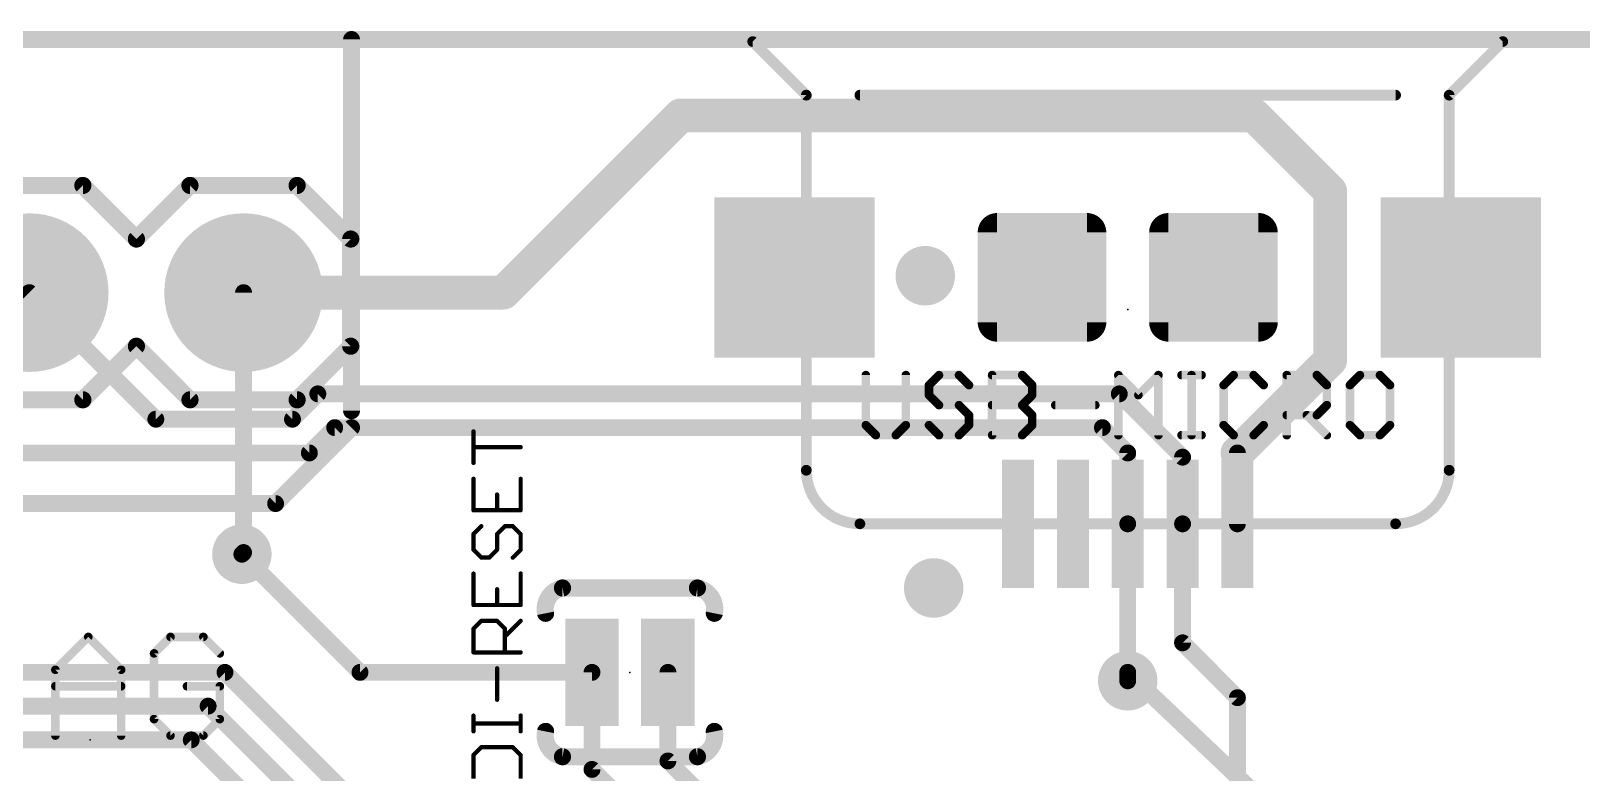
# Model space of a CAD drawing. Extents: x -0.4 to 70.1, y -0.1 to 70.1.
# Drawn here: x 42.4 to 60.78, y 61.31 to 70.1 of the extents above; entities that cross this region are included whole.
import ezdxf

# ---------------------------------------------------------------- set-up
doc = ezdxf.new("R2010")
doc.units = 0
for name, color, linetype in [('1', 22, 'CONTINUOUS'), ('16', 175, 'CONTINUOUS'), ('17', 82, 'CONTINUOUS'), ('18', 82, 'CONTINUOUS'), ('20', 7, 'CONTINUOUS'), ('21', 253, 'CONTINUOUS'), ('23', 7, 'CONTINUOUS'), ('25', 253, 'CONTINUOUS')]:
    doc.layers.add(name, color=color, linetype=linetype)

# ---------------------------------------------------------------- blocks, each defined once
blk = doc.blocks.new('RECT')
blk.add_solid([(-0.5, -0.5), (0.5, -0.5), (-0.5, 0.5), (0.5, 0.5)])
blk = doc.blocks.new('ROUNDP')
at = {"const_width": 0.5}
blk.add_lwpolyline([(0, -0.25, 1), (0, 0.25, 1), (0, -0.25)], format="xyb", dxfattribs=at)
blk = doc.blocks.new('RECT243840X243840R30')
at = {"const_width": 0.2286}
blk.add_lwpolyline([(0.6477, -0.5334), (0.6477, 0.5334, 0.4142), (0.5334, 0.6477), (-0.5334, 0.6477, 0.4142), (-0.6477, 0.5334), (-0.6477, -0.5334, 0.4142), (-0.5334, -0.6477), (0.5334, -0.6477, 0.4142)], format="xyb", close=True, dxfattribs=at)
blk.add_solid([(-0.5588, -0.5588), (0.5588, -0.5588), (-0.5588, 0.5588), (0.5588, 0.5588)])
blk = doc.blocks.new('ROUNDV')
at = {"const_width": 0.5}
blk.add_lwpolyline([(0, -0.25, 1), (0, 0.25, 1), (0, -0.25)], format="xyb", dxfattribs=at)

msp = doc.modelspace()

# ---------------------------------------------------------------- linework, layer by layer
at = {"layer": '1'}
for points, const_width in [([(0, 70), (70, 70)], 0.2), ([(48, 67), (50.1, 69.1)], 0.4), ([(50.1, 69.1), (56.9, 69.1)], 0.4), ([(56.9, 69.1), (57.8, 68.2)], 0.4), ([(57.8, 68.2), (57.8, 66.2)], 0.4), ([(43.88, 65.5), (42.38, 67)], 0.2), ([(44.92, 67), (48, 67)], 0.4), ([(57.8, 66.2), (56.7, 65.1)], 0.4), ([(45.8, 65.8), (45.5, 65.5)], 0.2), ([(55.3, 65.8), (45.8, 65.8)], 0.2), ([(56.05, 65.05), (55.3, 65.8)], 0.2), ([(45.5, 65.5), (43.88, 65.5)], 0.2), ([(46, 65.4), (45.7, 65.1)], 0.2), ([(55.1, 65.4), (46, 65.4)], 0.2), ([(55.4, 65.1), (55.1, 65.4)], 0.2), ([(45.7, 65.1), (41.74, 65.1)], 0.2), ([(55.4, 64.26), (55.4, 65.1)], 0.2), ([(56.05, 64.26), (56.05, 65.05)], 0.2), ([(56.7, 65.1), (56.7, 64.26)], 0.2), ([(55.4, 64.26), (55.4, 62.4)], 0.2), ([(56.05, 64.26), (56.05, 62.85)], 0.2), ([(44.9, 63.9), (46.3, 62.5)], 0.2), ([(56.05, 62.85), (56.7, 62.2)], 0.2), ([(37.5, 62.5), (44.7, 62.5)], 0.2), ([(48.7, 58.5), (44.7, 62.5)], 0.2), ([(46.3, 62.5), (49.05, 62.5)], 0.2), ([(49.05, 62.5), (49.05, 61.35)], 0.2), ([(49.95, 62.5), (49.95, 61.45)], 0.2), ([(37.7, 62.1), (44.5, 62.1)], 0.2), ([(48.7, 57.9), (44.5, 62.1)], 0.2), ([(56.7, 62.2), (56.7, 60.3678)], 0.2), ([(37.9, 61.7), (44.3, 61.7)], 0.2), ([(44.3, 61.7), (44.9, 61.1)], 0.2), ([(49.05, 61.35), (49.8, 60.6)], 0.2), ([(49.95, 61.45), (50.4, 61)], 0.2)]:
    msp.add_lwpolyline(points, dxfattribs=dict(at, const_width=const_width))
for points, const_width in [([(50.1, 69.2, 1), (50.1, 69)], 0.2), ([(50.1707, 69.0293, 1), (50.0293, 69.1707)], 0.2), ([(56.9707, 69.1707, 1), (56.8293, 69.0293)], 0.2), ([(56.9, 69, 1), (56.9, 69.2)], 0.2), ([(57.9, 68.2, 1), (57.7, 68.2)], 0.2), ([(57.7293, 68.1293, 1), (57.8707, 68.2707)], 0.2), ([(42.4154, 67.0354, 1), (42.3446, 66.9646)], 0.1), ([(44.92, 67.1, 1), (44.92, 66.9)], 0.2), ([(47.9293, 67.0707, 1), (48.0707, 66.9293)], 0.2), ([(48, 66.9, 1), (48, 67.1)], 0.2), ([(57.8707, 66.1293, 1), (57.7293, 66.2707)], 0.2), ([(57.7, 66.2, 1), (57.9, 66.2)], 0.2), ([(45.8, 65.85, 1), (45.8, 65.75)], 0.1), ([(45.8354, 65.7646, 1), (45.7646, 65.8354)], 0.1), ([(55.3354, 65.8354, 1), (55.2646, 65.7646)], 0.1), ([(55.3, 65.75, 1), (55.3, 65.85)], 0.1), ([(43.88, 65.55, 1), (43.88, 65.45)], 0.1), ([(43.8446, 65.4646, 1), (43.9154, 65.5354)], 0.1), ([(45.4646, 65.5354, 1), (45.5354, 65.4646)], 0.1), ([(45.5, 65.45, 1), (45.5, 65.55)], 0.1), ([(46, 65.45, 1), (46, 65.35)], 0.1), ([(46.0354, 65.3646, 1), (45.9646, 65.4354)], 0.1), ([(55.1354, 65.4354, 1), (55.0646, 65.3646)], 0.1), ([(55.1, 65.35, 1), (55.1, 65.45)], 0.1), ([(56.6293, 65.1707, 1), (56.7707, 65.0293)], 0.2), ([(45.6646, 65.1354, 1), (45.7354, 65.0646)], 0.1), ([(45.7, 65.05, 1), (45.7, 65.15)], 0.1), ([(55.45, 65.1, 1), (55.35, 65.1)], 0.1), ([(55.3646, 65.0646, 1), (55.4354, 65.1354)], 0.1), ([(56.1, 65.05, 1), (56, 65.05)], 0.1), ([(56.0146, 65.0146, 1), (56.0854, 65.0854)], 0.1), ([(56.75, 65.1, 1), (56.65, 65.1)], 0.1), ([(55.45, 64.26, 1), (55.35, 64.26)], 0.1), ([(56.1, 64.26, 1), (56, 64.26)], 0.1), ([(55.35, 64.26, 1), (55.45, 64.26)], 0.1), ([(56, 64.26, 1), (56.1, 64.26)], 0.1), ([(56.65, 64.26, 1), (56.75, 64.26)], 0.1), ([(44.9354, 63.9354, 1), (44.8646, 63.8646)], 0.1), ([(56.0854, 62.8854, 1), (56.0146, 62.8146)], 0.1), ([(56, 62.85, 1), (56.1, 62.85)], 0.1), ([(44.7354, 62.5354, 1), (44.6646, 62.4646)], 0.1), ([(44.7, 62.45, 1), (44.7, 62.55)], 0.1), ([(46.3, 62.55, 1), (46.3, 62.45)], 0.1), ([(46.2646, 62.4646, 1), (46.3354, 62.5354)], 0.1), ([(49.1, 62.5, 1), (49, 62.5)], 0.1), ([(49.05, 62.45, 1), (49.05, 62.55)], 0.1), ([(50, 62.5, 1), (49.9, 62.5)], 0.1), ([(55.35, 62.4, 1), (55.45, 62.4)], 0.1), ([(44.5354, 62.1354, 1), (44.4646, 62.0646)], 0.1), ([(44.5, 62.05, 1), (44.5, 62.15)], 0.1), ([(56.75, 62.2, 1), (56.65, 62.2)], 0.1), ([(56.6646, 62.1646, 1), (56.7354, 62.2354)], 0.1), ([(44.3354, 61.7354, 1), (44.2646, 61.6646)], 0.1), ([(44.3, 61.65, 1), (44.3, 61.75)], 0.1), ([(49.0854, 61.3854, 1), (49.0146, 61.3146)], 0.1), ([(49.9854, 61.4854, 1), (49.9146, 61.4146)], 0.1), ([(49.9, 61.45, 1), (50, 61.45)], 0.1), ([(49, 61.35, 1), (49.1, 61.35)], 0.1)]:
    msp.add_lwpolyline(points, format="xyb", dxfattribs=dict(at, const_width=const_width))
at = {"layer": '16', "const_width": 0.2}
for points in [[(0, 70), (70, 70)], [(44.92, 67), (44.92, 63.92)], [(44.92, 63.92), (44.9, 63.9)], [(55.4, 62.4), (55.4, 62.5)], [(55.4, 62.5), (57.4, 60.6)]]:
    msp.add_lwpolyline(points, dxfattribs=at)
at = {"layer": '16', "const_width": 0.1}
for points in [[(44.97, 67, 1), (44.87, 67)], [(44.8646, 63.9354, 1), (44.9354, 63.8646)], [(44.9554, 63.8846, 1), (44.8846, 63.9554)], [(44.87, 63.92, 1), (44.97, 63.92)], [(55.45, 62.5, 1), (55.35, 62.5)], [(55.4344, 62.5362, 1), (55.3656, 62.4638)], [(55.35, 62.4, 1), (55.45, 62.4)]]:
    msp.add_lwpolyline(points, format="xyb", dxfattribs=at)
at = {"layer": '20', "const_width": 0.2}
msp.add_lwpolyline([(70, 70), (0, 70)], dxfattribs=at)
at = {"layer": '21'}
for points, const_width in [([(46.2, 65.6), (46.2, 70)], 0.2), ([(59.845, 69.975), (50.955, 69.975)], 0.127), ([(50.955, 69.975), (51.59, 69.34)], 0.127), ([(59.21, 69.34), (59.845, 69.975)], 0.127), ([(51.59, 64.895), (51.59, 69.34)], 0.127), ([(58.575, 69.34), (52.225, 69.34)], 0.127), ([(59.21, 69.34), (59.21, 64.895)], 0.127), ([(41.745, 68.27), (43.015, 68.27)], 0.2032), ([(43.015, 68.27), (43.65, 67.635)], 0.2032), ([(44.285, 68.27), (43.65, 67.635)], 0.2032), ([(44.285, 68.27), (45.555, 68.27)], 0.2032), ([(45.555, 68.27), (46.19, 67.635)], 0.2032), ([(46.19, 67.635), (46.19, 66.365)], 0.2032), ([(43.65, 66.365), (43.015, 65.73)], 0.2032), ([(43.65, 66.365), (44.285, 65.73)], 0.2032), ([(46.19, 66.365), (45.555, 65.73)], 0.2032), ([(43.015, 65.73), (41.745, 65.73)], 0.2032), ([(45.555, 65.73), (44.285, 65.73)], 0.2032), ([(45.3, 64.5), (46.2, 65.4)], 0.2), ([(36, 64.5), (45.3, 64.5)], 0.2), ([(58.575, 64.26), (52.225, 64.26)], 0.127), ([(48.7, 63.5), (50.3, 63.5)], 0.2032), ([(50.3, 61.5), (48.7, 61.5)], 0.2032)]:
    msp.add_lwpolyline(points, dxfattribs=dict(at, const_width=const_width))
for points, const_width in [([(46.25, 70, 1), (46.15, 70)], 0.1), ([(50.9775, 69.9975, 1), (50.9325, 69.9525)], 0.0635), ([(50.955, 70.0068, 1), (50.955, 69.9433)], 0.0635), ([(59.8675, 69.9525, 1), (59.8225, 69.9975)], 0.0635), ([(59.845, 69.9433, 1), (59.845, 70.0068)], 0.0635), ([(51.6218, 69.34, 1), (51.5583, 69.34)], 0.0635), ([(51.5675, 69.3175, 1), (51.6125, 69.3625)], 0.0635), ([(52.225, 69.3718, 1), (52.225, 69.3083)], 0.0635), ([(58.575, 69.3083, 1), (58.575, 69.3718)], 0.0635), ([(59.2418, 69.34, 1), (59.1782, 69.34)], 0.0635), ([(59.1875, 69.3625, 1), (59.2325, 69.3175)], 0.0635), ([(43.0509, 68.3059, 1), (42.9791, 68.2341)], 0.1016), ([(43.015, 68.2192, 1), (43.015, 68.3208)], 0.1016), ([(44.285, 68.3208, 1), (44.285, 68.2192)], 0.1016), ([(44.3209, 68.2341, 1), (44.2491, 68.3059)], 0.1016), ([(45.5909, 68.3059, 1), (45.5191, 68.2341)], 0.1016), ([(45.555, 68.2192, 1), (45.555, 68.3208)], 0.1016), ([(43.6141, 67.6709, 1), (43.6859, 67.5991)], 0.1016), ([(43.6141, 67.5991, 1), (43.6859, 67.6709)], 0.1016), ([(46.2408, 67.635, 1), (46.1392, 67.635)], 0.1016), ([(46.1541, 67.5991, 1), (46.2259, 67.6709)], 0.1016), ([(43.6859, 66.4009, 1), (43.6141, 66.3291)], 0.1016), ([(43.6859, 66.3291, 1), (43.6141, 66.4009)], 0.1016), ([(46.1392, 66.365, 1), (46.2408, 66.365)], 0.1016), ([(46.2259, 66.3291, 1), (46.1541, 66.4009)], 0.1016), ([(42.9791, 65.7659, 1), (43.0509, 65.6941)], 0.1016), ([(43.015, 65.6792, 1), (43.015, 65.7808)], 0.1016), ([(44.285, 65.7808, 1), (44.285, 65.6792)], 0.1016), ([(44.2491, 65.6941, 1), (44.3209, 65.7659)], 0.1016), ([(45.5191, 65.7659, 1), (45.5909, 65.6941)], 0.1016), ([(45.555, 65.6792, 1), (45.555, 65.7808)], 0.1016), ([(46.15, 65.6, 1), (46.25, 65.6)], 0.1), ([(46.2354, 65.3646, 1), (46.1646, 65.4354)], 0.1), ([(51.59, 64.895, 0.4142), (52.225, 64.26)], 0.127), ([(51.6218, 64.895, 1), (51.5583, 64.895)], 0.0635), ([(51.5583, 64.895, 1), (51.6218, 64.895)], 0.0635), ([(58.575, 64.26, 0.4142), (59.21, 64.895)], 0.127), ([(59.2418, 64.895, 1), (59.1782, 64.895)], 0.0635), ([(59.1782, 64.895, 1), (59.2418, 64.895)], 0.0635), ([(45.2646, 64.5354, 1), (45.3354, 64.4646)], 0.1), ([(45.3, 64.45, 1), (45.3, 64.55)], 0.1), ([(52.225, 64.2918, 1), (52.225, 64.2283)], 0.0635), ([(52.225, 64.2283, 1), (52.225, 64.2918)], 0.0635), ([(58.575, 64.2918, 1), (58.575, 64.2283)], 0.0635), ([(58.575, 64.2283, 1), (58.575, 64.2918)], 0.0635), ([(48.7, 63.5, 0.4142), (48.5, 63.2)], 0.2032), ([(48.7, 63.5508, 1), (48.7, 63.4492)], 0.1016), ([(48.71, 63.4502, 1), (48.69, 63.5498)], 0.1016), ([(50.5, 63.2, 0.4142), (50.3, 63.5)], 0.2032), ([(50.31, 63.5498, 1), (50.29, 63.4502)], 0.1016), ([(50.3, 63.4492, 1), (50.3, 63.5508)], 0.1016), ([(48.4502, 63.19, 1), (48.5498, 63.21)], 0.1016), ([(50.4502, 63.21, 1), (50.5498, 63.19)], 0.1016), ([(48.5, 61.8, 0.4142), (48.7, 61.5)], 0.2032), ([(48.5498, 61.79, 1), (48.4502, 61.81)], 0.1016), ([(50.3, 61.5, 0.4142), (50.5, 61.8)], 0.2032), ([(50.5498, 61.81, 1), (50.4502, 61.79)], 0.1016), ([(48.7, 61.5508, 1), (48.7, 61.4492)], 0.1016), ([(48.69, 61.4502, 1), (48.71, 61.5498)], 0.1016), ([(50.29, 61.5498, 1), (50.31, 61.4502)], 0.1016), ([(50.3, 61.4492, 1), (50.3, 61.5508)], 0.1016)]:
    msp.add_lwpolyline(points, format="xyb", dxfattribs=dict(at, const_width=const_width))
at = {"layer": '23'}
for p in [(55.4, 66.8), (49.5, 62.5), (43.1, 61.7)]:
    msp.add_point(p, dxfattribs=at)
at = {"layer": '25'}
for points, const_width in [([(52.2958, 66.0226), (52.2958, 65.4294)], 0.1016), ([(52.7703, 65.4294), (52.7703, 66.0226)], 0.1016), ([(53.1629, 66.0226), (53.0442, 65.904)], 0.1016), ([(53.4001, 66.0226), (53.1629, 66.0226)], 0.1016), ([(53.5188, 65.904), (53.4001, 66.0226)], 0.1016), ([(53.7926, 65.3108), (53.7926, 66.0226)], 0.1016), ([(53.7926, 66.0226), (54.1485, 66.0226)], 0.1016), ([(54.1485, 66.0226), (54.2672, 65.904)], 0.1016), ([(55.2895, 65.3108), (55.2895, 66.0226)], 0.1016), ([(55.2895, 66.0226), (55.5267, 65.7853)], 0.1016), ([(55.5267, 65.7853), (55.764, 66.0226)], 0.1016), ([(55.764, 66.0226), (55.764, 65.3108)], 0.1016), ([(56.0379, 66.0226), (56.2751, 66.0226)], 0.1016), ([(56.1565, 65.3108), (56.1565, 66.0226)], 0.1016), ([(56.6555, 66.0226), (56.5368, 65.904)], 0.1016), ([(56.8927, 66.0226), (56.6555, 66.0226)], 0.1016), ([(57.0114, 65.904), (56.8927, 66.0226)], 0.1016), ([(57.2852, 65.3108), (57.2852, 66.0226)], 0.1016), ([(57.2852, 66.0226), (57.6411, 66.0226)], 0.1016), ([(57.6411, 66.0226), (57.7598, 65.904)], 0.1016), ([(58.1523, 66.0226), (58.0337, 65.904)], 0.1016), ([(58.3896, 66.0226), (58.1523, 66.0226)], 0.1016), ([(58.5082, 65.904), (58.3896, 66.0226)], 0.1016), ([(53.0442, 65.904), (53.0442, 65.7853)], 0.1016), ([(53.0442, 65.7853), (53.1629, 65.6667)], 0.1016), ([(54.2672, 65.7853), (54.1485, 65.6667)], 0.1016), ([(54.2672, 65.904), (54.2672, 65.7853)], 0.1016), ([(56.5368, 65.904), (56.5368, 65.4294)], 0.1016), ([(57.7598, 65.904), (57.7598, 65.6667)], 0.1016), ([(58.0337, 65.904), (58.0337, 65.4294)], 0.1016), ([(58.5082, 65.4294), (58.5082, 65.904)], 0.1016), ([(53.1629, 65.6667), (53.4001, 65.6667)], 0.1016), ([(53.4001, 65.6667), (53.5188, 65.5481)], 0.1016), ([(53.7926, 65.6667), (54.1485, 65.6667)], 0.1016), ([(54.1485, 65.6667), (54.2672, 65.5481)], 0.1016), ([(54.541, 65.6667), (55.0156, 65.6667)], 0.1016), ([(57.7598, 65.6667), (57.6411, 65.5481)], 0.1016), ([(52.2958, 65.4294), (52.4144, 65.3108)], 0.1016), ([(52.6517, 65.3108), (52.7703, 65.4294)], 0.1016), ([(53.1629, 65.3108), (53.0442, 65.4294)], 0.1016), ([(53.5188, 65.4294), (53.4001, 65.3108)], 0.1016), ([(53.5188, 65.5481), (53.5188, 65.4294)], 0.1016), ([(54.2672, 65.4294), (54.1485, 65.3108)], 0.1016), ([(54.2672, 65.5481), (54.2672, 65.4294)], 0.1016), ([(56.5368, 65.4294), (56.6555, 65.3108)], 0.1016), ([(56.8927, 65.3108), (57.0114, 65.4294)], 0.1016), ([(57.6411, 65.5481), (57.2852, 65.5481)], 0.1016), ([(57.5225, 65.5481), (57.7598, 65.3108)], 0.1016), ([(58.0337, 65.4294), (58.1523, 65.3108)], 0.1016), ([(58.3896, 65.3108), (58.5082, 65.4294)], 0.1016), ([(47.6453, 64.9821), (47.6453, 65.3549)], 0.0508), ([(52.4144, 65.3108), (52.6517, 65.3108)], 0.1016), ([(53.4001, 65.3108), (53.1629, 65.3108)], 0.1016), ([(54.1485, 65.3108), (53.7926, 65.3108)], 0.1016), ([(56.0379, 65.3108), (56.2751, 65.3108)], 0.1016), ([(56.6555, 65.3108), (56.8927, 65.3108)], 0.1016), ([(58.1523, 65.3108), (58.3896, 65.3108)], 0.1016), ([(48.2046, 65.1685), (47.6453, 65.1685)], 0.0508), ([(47.6453, 64.7936), (47.6453, 64.4208)], 0.0508), ([(48.2046, 64.4208), (48.2046, 64.7936)], 0.0508), ([(47.925, 64.4208), (47.925, 64.6072)], 0.0508), ([(47.6453, 64.4208), (48.2046, 64.4208)], 0.0508), ([(47.7385, 64.2323), (47.6453, 64.1391)], 0.0508), ([(47.6453, 64.1391), (47.6453, 63.9527)], 0.0508), ([(47.925, 64.1391), (48.0182, 64.2323)], 0.0508), ([(47.925, 63.9527), (47.925, 64.1391)], 0.0508), ([(48.0182, 64.2323), (48.1114, 64.2323)], 0.0508), ([(48.1114, 64.2323), (48.2046, 64.1391)], 0.0508), ([(48.2046, 64.1391), (48.2046, 63.9527)], 0.0508), ([(47.6453, 63.9527), (47.7385, 63.8595)], 0.0508), ([(47.8317, 63.8595), (47.925, 63.9527)], 0.0508), ([(48.2046, 63.9527), (48.1114, 63.8595)], 0.0508), ([(47.7385, 63.8595), (47.8317, 63.8595)], 0.0508), ([(47.6453, 63.671), (47.6453, 63.2982)], 0.0508), ([(48.2046, 63.2982), (48.2046, 63.671)], 0.0508), ([(47.925, 63.2982), (47.925, 63.4846)], 0.0508), ([(47.6453, 63.2982), (48.2046, 63.2982)], 0.0508), ([(47.6453, 63.0165), (47.7385, 63.1097)], 0.0508), ([(47.7385, 63.1097), (47.925, 63.1097)], 0.0508), ([(47.925, 63.1097), (48.0182, 63.0165)], 0.0508), ([(48.0182, 62.9233), (48.2046, 63.1097)], 0.0508), ([(42.6896, 62.5304), (43.0794, 62.9202)], 0.1016), ([(43.0794, 62.9202), (43.4692, 62.5304)], 0.1016), ([(44.0539, 62.9202), (43.859, 62.7253)], 0.1016), ([(44.4437, 62.9202), (44.0539, 62.9202)], 0.1016), ([(44.6386, 62.7253), (44.4437, 62.9202)], 0.1016), ([(47.6453, 62.7368), (47.6453, 63.0165)], 0.0508), ([(48.0182, 63.0165), (48.0182, 62.7368)], 0.0508), ([(43.859, 62.7253), (43.859, 61.9457)], 0.1016), ([(48.2046, 62.7368), (47.6453, 62.7368)], 0.0508), ([(42.6896, 61.7508), (42.6896, 62.5304)], 0.1016), ([(43.4692, 62.5304), (43.4692, 61.7508)], 0.1016), ([(47.925, 62.1755), (47.925, 62.5484)], 0.0508), ([(42.6896, 62.3355), (43.4692, 62.3355)], 0.1016), ([(44.6386, 62.3355), (44.2488, 62.3355)], 0.1016), ([(44.6386, 61.9457), (44.6386, 62.3355)], 0.1016), ([(43.859, 61.9457), (44.0539, 61.7508)], 0.1016), ([(44.4437, 61.7508), (44.6386, 61.9457)], 0.1016), ([(47.6453, 61.8013), (47.6453, 61.9878)], 0.0508), ([(48.2046, 61.8013), (48.2046, 61.9878)], 0.0508), ([(44.0539, 61.7508), (44.4437, 61.7508)], 0.1016), ([(48.2046, 61.8945), (47.6453, 61.8945)], 0.0508), ([(47.7385, 61.6129), (47.6453, 61.5197)], 0.0508), ([(48.1114, 61.6129), (47.7385, 61.6129)], 0.0508), ([(48.2046, 61.5197), (48.1114, 61.6129)], 0.0508), ([(47.6453, 61.5197), (47.6453, 61.24)], 0.0508), ([(48.2046, 61.24), (48.2046, 61.5197)], 0.0508)]:
    msp.add_lwpolyline(points, dxfattribs=dict(at, const_width=const_width))
for points, const_width in [([(52.3212, 66.0226, 1), (52.2704, 66.0226)], 0.0508), ([(52.7957, 66.0226, 1), (52.7449, 66.0226)], 0.0508), ([(53.1629, 66.048, 1), (53.1629, 65.9972)], 0.0508), ([(53.1808, 66.0046, 1), (53.1449, 66.0406)], 0.0508), ([(53.4181, 66.0406, 1), (53.3822, 66.0046)], 0.0508), ([(53.4001, 65.9972, 1), (53.4001, 66.048)], 0.0508), ([(53.818, 66.0226, 1), (53.7672, 66.0226)], 0.0508), ([(53.7926, 66.048, 1), (53.7926, 65.9972)], 0.0508), ([(54.1665, 66.0406, 1), (54.1306, 66.0046)], 0.0508), ([(54.1485, 65.9972, 1), (54.1485, 66.048)], 0.0508), ([(55.3074, 66.0406, 1), (55.2715, 66.0046)], 0.0508), ([(55.3149, 66.0226, 1), (55.2641, 66.0226)], 0.0508), ([(55.7894, 66.0226, 1), (55.7386, 66.0226)], 0.0508), ([(55.782, 66.0046, 1), (55.746, 66.0406)], 0.0508), ([(56.0379, 66.048, 1), (56.0379, 65.9972)], 0.0508), ([(56.1819, 66.0226, 1), (56.1311, 66.0226)], 0.0508), ([(56.2751, 65.9972, 1), (56.2751, 66.048)], 0.0508), ([(56.6555, 66.048, 1), (56.6555, 65.9972)], 0.0508), ([(56.6734, 66.0046, 1), (56.6375, 66.0406)], 0.0508), ([(56.9107, 66.0406, 1), (56.8748, 66.0046)], 0.0508), ([(56.8927, 65.9972, 1), (56.8927, 66.048)], 0.0508), ([(57.3106, 66.0226, 1), (57.2598, 66.0226)], 0.0508), ([(57.2852, 66.048, 1), (57.2852, 65.9972)], 0.0508), ([(57.6591, 66.0406, 1), (57.6232, 66.0046)], 0.0508), ([(57.6411, 65.9972, 1), (57.6411, 66.048)], 0.0508), ([(58.1523, 66.048, 1), (58.1523, 65.9972)], 0.0508), ([(58.1702, 66.0046, 1), (58.1343, 66.0406)], 0.0508), ([(58.4075, 66.0406, 1), (58.3716, 66.0046)], 0.0508), ([(58.3896, 65.9972, 1), (58.3896, 66.048)], 0.0508), ([(53.0696, 65.904, 1), (53.0188, 65.904)], 0.0508), ([(53.0263, 65.9219, 1), (53.0622, 65.886)], 0.0508), ([(53.0622, 65.8033, 1), (53.0263, 65.7674)], 0.0508), ([(53.5008, 65.886, 1), (53.5367, 65.9219)], 0.0508), ([(54.2926, 65.904, 1), (54.2418, 65.904)], 0.0508), ([(54.2492, 65.886, 1), (54.2851, 65.9219)], 0.0508), ([(54.2851, 65.7674, 1), (54.2492, 65.8033)], 0.0508), ([(55.5088, 65.8033, 1), (55.5447, 65.7674)], 0.0508), ([(55.5088, 65.7674, 1), (55.5447, 65.8033)], 0.0508), ([(56.5622, 65.904, 1), (56.5114, 65.904)], 0.0508), ([(56.5189, 65.9219, 1), (56.5548, 65.886)], 0.0508), ([(56.9934, 65.886, 1), (57.0293, 65.9219)], 0.0508), ([(57.7852, 65.904, 1), (57.7344, 65.904)], 0.0508), ([(57.7418, 65.886, 1), (57.7777, 65.9219)], 0.0508), ([(58.0591, 65.904, 1), (58.0083, 65.904)], 0.0508), ([(58.0157, 65.9219, 1), (58.0516, 65.886)], 0.0508), ([(58.5336, 65.904, 1), (58.4828, 65.904)], 0.0508), ([(58.4902, 65.886, 1), (58.5262, 65.9219)], 0.0508), ([(53.0188, 65.7853, 1), (53.0696, 65.7853)], 0.0508), ([(53.1629, 65.6921, 1), (53.1629, 65.6413)], 0.0508), ([(53.1449, 65.6487, 1), (53.1808, 65.6847)], 0.0508), ([(53.4181, 65.6847, 1), (53.3822, 65.6487)], 0.0508), ([(53.4001, 65.6413, 1), (53.4001, 65.6921)], 0.0508), ([(53.7926, 65.6921, 1), (53.7926, 65.6413)], 0.0508), ([(54.1665, 65.6847, 1), (54.1306, 65.6487)], 0.0508), ([(54.1306, 65.6847, 1), (54.1665, 65.6487)], 0.0508), ([(54.1485, 65.6413, 1), (54.1485, 65.6921)], 0.0508), ([(54.2418, 65.7853, 1), (54.2926, 65.7853)], 0.0508), ([(54.541, 65.6921, 1), (54.541, 65.6413)], 0.0508), ([(55.0156, 65.6413, 1), (55.0156, 65.6921)], 0.0508), ([(57.7344, 65.6667, 1), (57.7852, 65.6667)], 0.0508), ([(57.7777, 65.6487, 1), (57.7418, 65.6847)], 0.0508), ([(52.3138, 65.4474, 1), (52.2778, 65.4115)], 0.0508), ([(52.2704, 65.4294, 1), (52.3212, 65.4294)], 0.0508), ([(52.7449, 65.4294, 1), (52.7957, 65.4294)], 0.0508), ([(52.7883, 65.4115, 1), (52.7524, 65.4474)], 0.0508), ([(53.0622, 65.4474, 1), (53.0263, 65.4115)], 0.0508), ([(53.5442, 65.5481, 1), (53.4934, 65.5481)], 0.0508), ([(53.4934, 65.4294, 1), (53.5442, 65.4294)], 0.0508), ([(53.5008, 65.5301, 1), (53.5367, 65.566)], 0.0508), ([(53.5367, 65.4115, 1), (53.5008, 65.4474)], 0.0508), ([(54.2926, 65.5481, 1), (54.2418, 65.5481)], 0.0508), ([(54.2418, 65.4294, 1), (54.2926, 65.4294)], 0.0508), ([(54.2492, 65.5301, 1), (54.2851, 65.566)], 0.0508), ([(54.2851, 65.4115, 1), (54.2492, 65.4474)], 0.0508), ([(56.5114, 65.4294, 1), (56.5622, 65.4294)], 0.0508), ([(56.5548, 65.4474, 1), (56.5189, 65.4115)], 0.0508), ([(57.0293, 65.4115, 1), (56.9934, 65.4474)], 0.0508), ([(57.2852, 65.5735, 1), (57.2852, 65.5227)], 0.0508), ([(57.5405, 65.566, 1), (57.5045, 65.5301)], 0.0508), ([(57.6232, 65.566, 1), (57.6591, 65.5301)], 0.0508), ([(57.6411, 65.5227, 1), (57.6411, 65.5735)], 0.0508), ([(58.0516, 65.4474, 1), (58.0157, 65.4115)], 0.0508), ([(58.0083, 65.4294, 1), (58.0591, 65.4294)], 0.0508), ([(58.4828, 65.4294, 1), (58.5336, 65.4294)], 0.0508), ([(58.5262, 65.4115, 1), (58.4902, 65.4474)], 0.0508), ([(47.658, 65.3549, 1), (47.6326, 65.3549)], 0.0254), ([(52.4144, 65.3362, 1), (52.4144, 65.2854)], 0.0508), ([(52.3965, 65.2928, 1), (52.4324, 65.3288)], 0.0508), ([(52.6337, 65.3288, 1), (52.6697, 65.2928)], 0.0508), ([(52.6517, 65.2854, 1), (52.6517, 65.3362)], 0.0508), ([(53.1629, 65.3362, 1), (53.1629, 65.2854)], 0.0508), ([(53.1449, 65.2928, 1), (53.1808, 65.3288)], 0.0508), ([(53.3822, 65.3288, 1), (53.4181, 65.2928)], 0.0508), ([(53.4001, 65.2854, 1), (53.4001, 65.3362)], 0.0508), ([(53.7926, 65.3362, 1), (53.7926, 65.2854)], 0.0508), ([(53.7672, 65.3108, 1), (53.818, 65.3108)], 0.0508), ([(54.1306, 65.3288, 1), (54.1665, 65.2928)], 0.0508), ([(54.1485, 65.2854, 1), (54.1485, 65.3362)], 0.0508), ([(55.2641, 65.3108, 1), (55.3149, 65.3108)], 0.0508), ([(55.7386, 65.3108, 1), (55.7894, 65.3108)], 0.0508), ([(56.0379, 65.3362, 1), (56.0379, 65.2854)], 0.0508), ([(56.1311, 65.3108, 1), (56.1819, 65.3108)], 0.0508), ([(56.2751, 65.2854, 1), (56.2751, 65.3362)], 0.0508), ([(56.6555, 65.3362, 1), (56.6555, 65.2854)], 0.0508), ([(56.6375, 65.2928, 1), (56.6734, 65.3288)], 0.0508), ([(56.8748, 65.3288, 1), (56.9107, 65.2928)], 0.0508), ([(56.8927, 65.2854, 1), (56.8927, 65.3362)], 0.0508), ([(57.2598, 65.3108, 1), (57.3106, 65.3108)], 0.0508), ([(57.7418, 65.2928, 1), (57.7777, 65.3288)], 0.0508), ([(58.1523, 65.3362, 1), (58.1523, 65.2854)], 0.0508), ([(58.1343, 65.2928, 1), (58.1702, 65.3288)], 0.0508), ([(58.3716, 65.3288, 1), (58.4075, 65.2928)], 0.0508), ([(58.3896, 65.2854, 1), (58.3896, 65.3362)], 0.0508), ([(47.6453, 65.1812, 1), (47.6453, 65.1558)], 0.0254), ([(48.2046, 65.1558, 1), (48.2046, 65.1812)], 0.0254), ([(47.6326, 64.9821, 1), (47.658, 64.9821)], 0.0254), ([(47.658, 64.7936, 1), (47.6326, 64.7936)], 0.0254), ([(48.2173, 64.7936, 1), (48.1919, 64.7936)], 0.0254), ([(47.9377, 64.6072, 1), (47.9123, 64.6072)], 0.0254), ([(47.6453, 64.4335, 1), (47.6453, 64.4081)], 0.0254), ([(47.6326, 64.4208, 1), (47.658, 64.4208)], 0.0254), ([(47.9123, 64.4208, 1), (47.9377, 64.4208)], 0.0254), ([(48.1919, 64.4208, 1), (48.2173, 64.4208)], 0.0254), ([(48.2046, 64.4081, 1), (48.2046, 64.4335)], 0.0254), ([(47.658, 64.1391, 1), (47.6326, 64.1391)], 0.0254), ([(47.6363, 64.1481, 1), (47.6543, 64.1301)], 0.0254), ([(47.7475, 64.2233, 1), (47.7296, 64.2413)], 0.0254), ([(47.9377, 64.1391, 1), (47.9123, 64.1391)], 0.0254), ([(47.916, 64.1481, 1), (47.9339, 64.1301)], 0.0254), ([(48.0182, 64.245, 1), (48.0182, 64.2196)], 0.0254), ([(48.0272, 64.2233, 1), (48.0092, 64.2413)], 0.0254), ([(48.1204, 64.2413, 1), (48.1024, 64.2233)], 0.0254), ([(48.1114, 64.2196, 1), (48.1114, 64.245)], 0.0254), ([(48.2173, 64.1391, 1), (48.1919, 64.1391)], 0.0254), ([(48.1956, 64.1301, 1), (48.2136, 64.1481)], 0.0254), ([(47.6543, 63.9617, 1), (47.6363, 63.9437)], 0.0254), ([(47.9339, 63.9437, 1), (47.916, 63.9617)], 0.0254), ([(48.2136, 63.9437, 1), (48.1956, 63.9617)], 0.0254), ([(47.6326, 63.9527, 1), (47.658, 63.9527)], 0.0254), ([(47.7385, 63.8722, 1), (47.7385, 63.8468)], 0.0254), ([(47.7296, 63.8505, 1), (47.7475, 63.8684)], 0.0254), ([(47.8228, 63.8684, 1), (47.8407, 63.8505)], 0.0254), ([(47.8317, 63.8468, 1), (47.8317, 63.8722)], 0.0254), ([(47.9123, 63.9527, 1), (47.9377, 63.9527)], 0.0254), ([(48.1024, 63.8684, 1), (48.1204, 63.8505)], 0.0254), ([(48.1919, 63.9527, 1), (48.2173, 63.9527)], 0.0254), ([(47.658, 63.671, 1), (47.6326, 63.671)], 0.0254), ([(48.2173, 63.671, 1), (48.1919, 63.671)], 0.0254), ([(47.9377, 63.4846, 1), (47.9123, 63.4846)], 0.0254), ([(47.6453, 63.3109, 1), (47.6453, 63.2855)], 0.0254), ([(47.6326, 63.2982, 1), (47.658, 63.2982)], 0.0254), ([(47.9123, 63.2982, 1), (47.9377, 63.2982)], 0.0254), ([(48.1919, 63.2982, 1), (48.2173, 63.2982)], 0.0254), ([(48.2046, 63.2855, 1), (48.2046, 63.3109)], 0.0254), ([(47.7385, 63.1224, 1), (47.7385, 63.097)], 0.0254), ([(47.7475, 63.1007, 1), (47.7296, 63.1187)], 0.0254), ([(47.9339, 63.1187, 1), (47.916, 63.1007)], 0.0254), ([(47.925, 63.097, 1), (47.925, 63.1224)], 0.0254), ([(48.2136, 63.1007, 1), (48.1956, 63.1187)], 0.0254), ([(43.0974, 62.9382, 1), (43.0614, 62.9022)], 0.0508), ([(43.0974, 62.9022, 1), (43.0614, 62.9382)], 0.0508), ([(44.0539, 62.9456, 1), (44.0539, 62.8948)], 0.0508), ([(44.0718, 62.9022, 1), (44.0359, 62.9382)], 0.0508), ([(44.4616, 62.9382, 1), (44.4257, 62.9022)], 0.0508), ([(44.4437, 62.8948, 1), (44.4437, 62.9456)], 0.0508), ([(47.658, 63.0165, 1), (47.6326, 63.0165)], 0.0254), ([(47.6363, 63.0255, 1), (47.6543, 63.0075)], 0.0254), ([(48.0309, 63.0165, 1), (48.0055, 63.0165)], 0.0254), ([(48.0092, 62.9322, 1), (48.0272, 62.9143)], 0.0254), ([(48.0092, 63.0075, 1), (48.0272, 63.0255)], 0.0254), ([(43.841, 62.7433, 1), (43.877, 62.7073)], 0.0508), ([(43.8844, 62.7253, 1), (43.8336, 62.7253)], 0.0508), ([(44.6206, 62.7073, 1), (44.6565, 62.7433)], 0.0508), ([(47.6453, 62.7495, 1), (47.6453, 62.7241)], 0.0254), ([(47.6326, 62.7368, 1), (47.658, 62.7368)], 0.0254), ([(48.0055, 62.7368, 1), (48.0309, 62.7368)], 0.0254), ([(48.2046, 62.7241, 1), (48.2046, 62.7495)], 0.0254), ([(42.6716, 62.5484, 1), (42.7076, 62.5124)], 0.0508), ([(42.715, 62.5304, 1), (42.6642, 62.5304)], 0.0508), ([(43.4946, 62.5304, 1), (43.4438, 62.5304)], 0.0508), ([(43.4512, 62.5124, 1), (43.4872, 62.5484)], 0.0508), ([(47.9377, 62.5484, 1), (47.9123, 62.5484)], 0.0254), ([(42.6896, 62.3609, 1), (42.6896, 62.3101)], 0.0508), ([(43.4692, 62.3101, 1), (43.4692, 62.3609)], 0.0508), ([(44.2488, 62.3609, 1), (44.2488, 62.3101)], 0.0508), ([(44.664, 62.3355, 1), (44.6132, 62.3355)], 0.0508), ([(44.6386, 62.3101, 1), (44.6386, 62.3609)], 0.0508), ([(47.9123, 62.1755, 1), (47.9377, 62.1755)], 0.0254), ([(43.877, 61.9637, 1), (43.841, 61.9277)], 0.0508), ([(43.8336, 61.9457, 1), (43.8844, 61.9457)], 0.0508), ([(44.6132, 61.9457, 1), (44.664, 61.9457)], 0.0508), ([(44.6565, 61.9277, 1), (44.6206, 61.9637)], 0.0508), ([(47.658, 61.9878, 1), (47.6326, 61.9878)], 0.0254), ([(48.2173, 61.9878, 1), (48.1919, 61.9878)], 0.0254), ([(42.6642, 61.7508, 1), (42.715, 61.7508)], 0.0508), ([(43.4438, 61.7508, 1), (43.4946, 61.7508)], 0.0508), ([(44.0539, 61.7762, 1), (44.0539, 61.7254)], 0.0508), ([(44.0359, 61.7328, 1), (44.0718, 61.7688)], 0.0508), ([(44.4257, 61.7688, 1), (44.4616, 61.7328)], 0.0508), ([(44.4437, 61.7254, 1), (44.4437, 61.7762)], 0.0508), ([(47.6453, 61.9072, 1), (47.6453, 61.8818)], 0.0254), ([(47.6326, 61.8013, 1), (47.658, 61.8013)], 0.0254), ([(48.1919, 61.8013, 1), (48.2173, 61.8013)], 0.0254), ([(48.2046, 61.8818, 1), (48.2046, 61.9072)], 0.0254), ([(47.7385, 61.6256, 1), (47.7385, 61.6002)], 0.0254), ([(47.7475, 61.6039, 1), (47.7296, 61.6218)], 0.0254), ([(48.1204, 61.6218, 1), (48.1024, 61.6039)], 0.0254), ([(48.1114, 61.6002, 1), (48.1114, 61.6256)], 0.0254), ([(47.658, 61.5197, 1), (47.6326, 61.5197)], 0.0254), ([(47.6363, 61.5286, 1), (47.6543, 61.5107)], 0.0254), ([(48.2173, 61.5197, 1), (48.1919, 61.5197)], 0.0254), ([(48.1956, 61.5107, 1), (48.2136, 61.5286)], 0.0254)]:
    msp.add_lwpolyline(points, format="xyb", dxfattribs=dict(at, const_width=const_width))

# ---------------------------------------------------------------- block references
at = {"layer": '1'}
for p, xscale, yscale, rotation in [((51.45, 67.181), 1.9, 1.9, 180), ((59.35, 67.181), 1.9, 1.9, 180), ((54.1, 64.26), 1.52, 0.38, 270), ((54.75, 64.26), 1.52, 0.38, 270), ((55.4, 64.26), 1.52, 0.38, 270), ((56.05, 64.26), 1.52, 0.38, 270), ((56.7, 64.26), 1.52, 0.38, 270)]:
    msp.add_blockref('RECT', p, dxfattribs=dict(at, xscale=xscale, yscale=yscale, rotation=rotation))
at = {"layer": '1', "rotation": 180}
for p in [(54.384, 67.181), (56.416, 67.181)]:
    msp.add_blockref('RECT243840X243840R30', p, dxfattribs=at)
at = {"layer": '1', "xscale": 0.635, "yscale": 1.27}
for p in [(49.05, 62.5), (49.95, 62.5)]:
    msp.add_blockref('RECT', p, dxfattribs=at)
at = {"layer": '17', "xscale": 1.8796, "yscale": 1.8796, "rotation": 90}
for p in [(42.38, 67), (42.38, 67), (44.92, 67), (44.92, 67)]:
    msp.add_blockref('ROUNDP', p, dxfattribs=at)
at = {"layer": '18', "xscale": 0.7048, "yscale": 0.7048}
for p in [(53, 67.2), (53, 67.2), (44.9, 63.9), (44.9, 63.9), (53.1, 63.5), (53.1, 63.5), (55.4, 62.4), (55.4, 62.4)]:
    msp.add_blockref('ROUNDV', p, dxfattribs=at)

doc.saveas('drawing.dxf')
